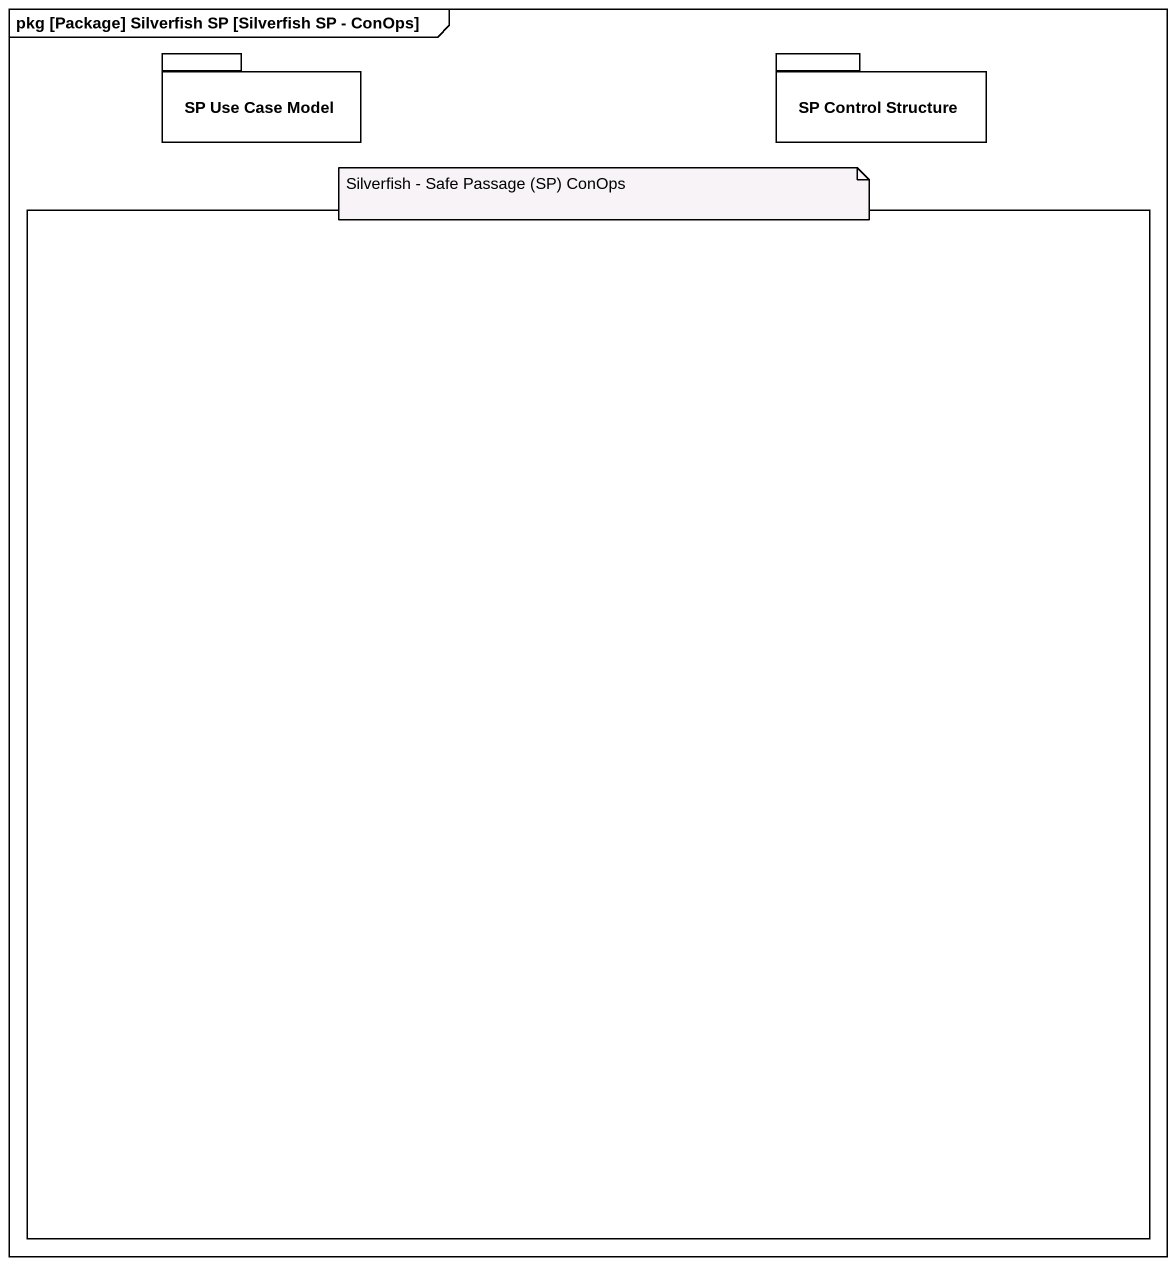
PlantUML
@startuml
mainframe pkg [Package] Silverfish SP [Silverfish SP - ConOps]
package "SP Use Case Model" as SP_Use_Case_Model {
}
package "SP Control Structure" as SP_Control_Structure {
}
rectangle " " as rectangle1
note as N1
  Silverfish - Safe Passage (SP) ConOps
end note
@enduml
